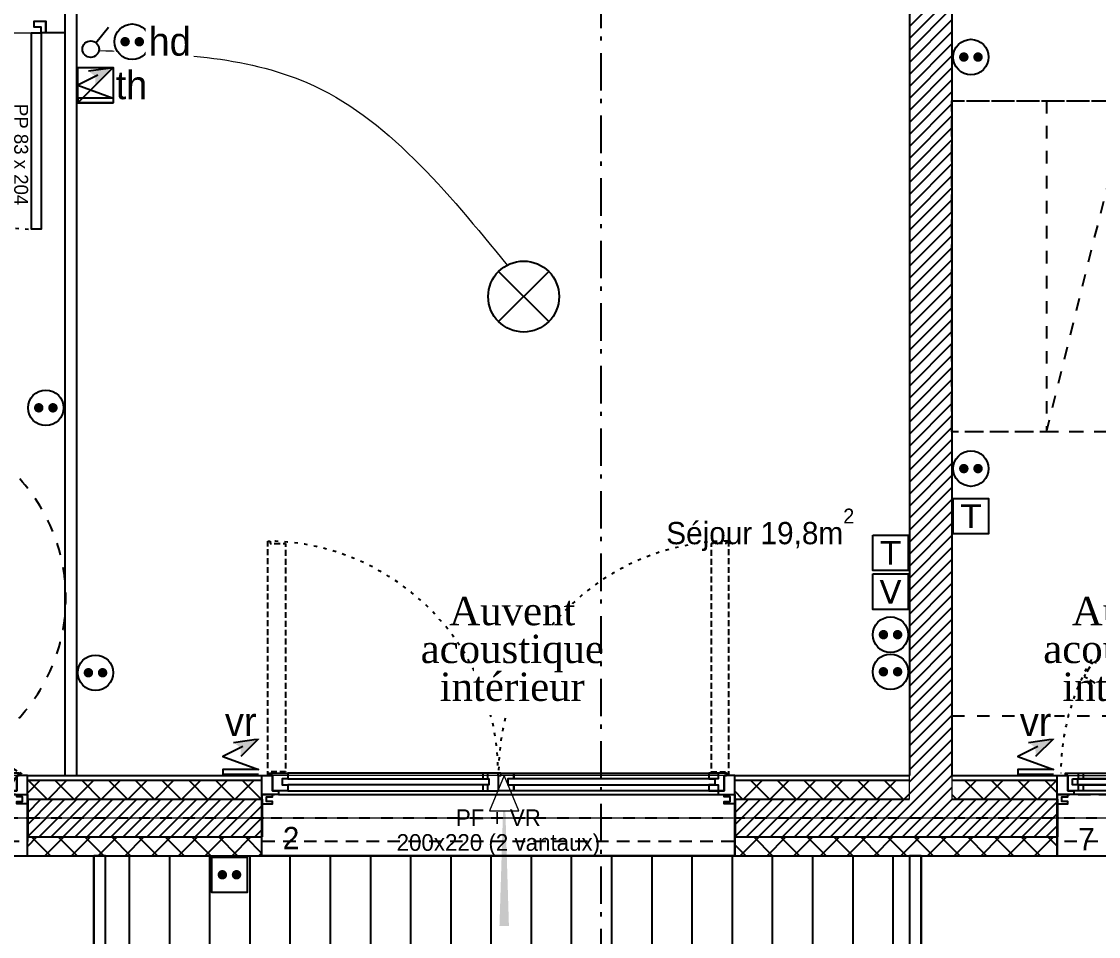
# Model space of a CAD drawing. Header units: centimetres. Extents: x 2191 to 12545, y -680 to 18662.
# Drawn here: x 10171.3 to 10626.8, y 3483.3 to 3870.2 of the extents above; entities that cross this region are included whole.
import ezdxf

# ---------------------------------------------------------------- set-up
doc = ezdxf.new("R2010")
doc.units = ezdxf.units.CM
for name, pattern in [('Style de ligne -1', [0.41664, 0.20828, -0.20836]), ('Style de ligne -11', [0.347222, 0.20828, -0.138942]), ('Style de ligne -12', [0.164042, 0.054681, -0.109361]), ('Style de ligne -13', [0.147638, 0.098425, -0.049213]), ('Style de ligne -14', [0.147638, 0.098425, -0.049213]), ('Style de ligne -17', [0.347222, 0.20828, -0.138942]), ('Style de ligne -18', [0.164042, 0.054681, -0.109361]), ('Style de ligne -5', [0.20828, 0.069425, -0.138855]), ('Style de ligne -6', [1.04164, 0.625, -0.20828, 0.06943, -0.13893]), ('VW-01', [0.41656, 0.20828, -0.20828])]:
    doc.linetypes.add(name, pattern=pattern)
for name, color, linetype in [('B Aménagement intérieur', 252, 'Continuous'), ('B GÈnÈral_Hatch', 252, 'Continuous'), ('B Général', 252, 'Continuous'), ('C ANNOTATIONS-axes horizontaux', 252, 'Style de ligne -1'), ('C ANNOTATIONS-niveaux', 252, 'Continuous'), ('C ANNOTATIONS-PMR', 252, 'Style de ligne -5'), ('C ANNOTATIONS-prestations', 252, 'Continuous'), ('C ANNOTATIONS-texte', 252, 'Continuous'), ('D SURFACES-shab', 252, 'Continuous'), ('prlm-CHAUFF', 4, 'Continuous'), ('prlm-VMC', 93, 'Continuous')]:
    doc.layers.add(name, color=color, linetype=linetype)
doc.layers.add('prlm-ELEC-CFA', color=1, linetype='Continuous', lineweight=25)
doc.layers.add('prlm-ELEC-CFO', color=1, linetype='Continuous', lineweight=25)
doc.styles.add('Eurostile', font='Eurosti.TTF')
doc.styles.add('Eurostile (bold)', font='Eurostib.TTF')
doc.styles.add('Eurostile (italic)', font='Eurostib.TTF')
doc.styles.add('prlm-elec-cfa', font='comic.ttf', dxfattribs={"height": 12})
doc.styles.add('prlm-elec-cfo', font='comic.ttf', dxfattribs={"height": 12})
doc.styles.add('prlm-vmc', font='pala.ttf', dxfattribs={"height": 14})
doc.styles.get("Standard").update_dxf_attribs({"font": 'isocp.shx', "height": 15})
pattern_1 = [(45, (0, 0), (2.4253472, -2.6458333), [])]
pattern_2 = [(45, (0, 0), (-5.656854, 5.656854), []), (135, (0, 0), (5.656854, 5.656854), [])]

# ---------------------------------------------------------------- blocks, each defined once
blk = doc.blocks.new('B 70.Groupe-10-1')
at = {"layer": 'B Général', "linetype": 'VW-01', "ltscale": 25.4}
blk.add_line((70, -99.99), (-70, -65.35), dxfattribs=at)
at = {"layer": 'B Général', "linetype": 'VW-01', "ltscale": 25.4, "flags": 128}
for points in [[(-70, 50), (70, 50), (70, -140), (-70, -140)], [(-70, -99.99), (70, -99.99), (70, -140), (-70, -140)]]:
    blk.add_lwpolyline(points, close=True, dxfattribs=at)
blk = doc.blocks.new('B 70.Lit 140.190_PMR 1')
at = {"layer": 'B Général', "linetype": 'VW-01', "ltscale": 25.4, "flags": 128}
for points in [[(-70, 50), (70, 50), (70, 140), (-70, 140)], [(-70, -140), (-70, 50), (-190, 50), (-190, -140)], [(190, -140), (190, 50), (70, 50), (70, -140)]]:
    blk.add_lwpolyline(points, close=True, dxfattribs=at)
at = {"layer": 'B Général', "linetype": 'VW-01', "ltscale": 25.4}
for centre, start, end in [((-70, 50), 90, 180), ((70, 50), 0, 90)]:
    blk.add_arc(centre, 90, start, end, dxfattribs=at)
at = {"layer": 'B Général'}
blk.add_blockref('B 70.Groupe-10-1', (0, 0), dxfattribs=at)
blk = doc.blocks.new('B 70.Groupe-13-1')
at = {"layer": 'D SURFACES-shab', "lineweight": 18, "flags": 128}
blk.add_lwpolyline([(10564.87, 3551.39), (10858.76, 3551.39), (10858.76, 3956.67), (10564.87, 3956.67)], close=True, dxfattribs=at)
at = {"layer": 'B Général', "rotation": 270}
blk.add_blockref('B 70.Lit 140.190_PMR 1', (10704.87, 3766.67), dxfattribs=at)
blk = doc.blocks.new('B 70.PP 80')
at = {"layer": 'B Général', "flags": 128}
blk.add_lwpolyline([(-43, 2.5), (-43, 85.5), (-39, 85.5), (-39, 2.5)], close=True, dxfattribs=at)
at = {"layer": 'B Général', "linetype": 'Style de ligne -18', "ltscale": 25.4, "flags": 128}
blk.add_lwpolyline([(46, 2.5), (45.27, 13.33), (43.1, 23.98), (39.53, 34.26), (34.61, 44), (28.44, 53.03), (21.1, 61.19), (12.74, 68.35), (3.5, 74.38), (-6.47, 79.18), (-17, 82.67), (-27.91, 84.79), (-39, 85.5)], dxfattribs=at)
at = {"layer": 'B Général', "linetype": 'Continuous', "flags": 128}
for points in [[(-45, 2.5), (-43, 2.5), (-43, 0), (-40, 0), (-40, -2.5), (-45, -2.5)], [(48, 2.5), (46, 2.5), (46, 0), (43, 0), (43, -2.5), (48, -2.5), (48, -2.5), (48, -2.5), (48, 1.79), (48, 1.79)]]:
    blk.add_lwpolyline(points, close=True, dxfattribs=at)
at = {"layer": 'C ANNOTATIONS-prestations', "insert": (-37.5, 32.5), "char_height": 5.8825, "attachment_point": 1, "rotation": 90, "line_spacing_factor": 0.894142, "style": 'Eurostile'}
blk.add_mtext('PP 83 x 204', dxfattribs=at)
blk = doc.blocks.new('B 70.Rond 150_PMR')
at = {"layer": 'B Général', "linetype": 'VW-01', "ltscale": 25.4}
blk.add_circle((0, 0), 75, dxfattribs=at)
at = {"layer": 'B Général', "insert": (-61.5, 0), "char_height": 7.059, "attachment_point": 5, "rotation": 90, "line_spacing_factor": 0.894142, "style": 'Eurostile (italic)'}
blk.add_mtext('Ø 150 PMR', dxfattribs=at)
blk = doc.blocks.new('B 70.T2 S307 (2D)')
at = {"layer": 'B Général', "linetype": 'Continuous'}
for p, q in [((-0.43, -30.61), (-0.43, 291.51)), ((-0.43, -23.48), (-0.43, 291.51)), ((4.57, -30.61), (4.57, 291.51)), ((4.57, -30.61), (4.57, 291.51)), ((-0.43, -22.48), (-8.43, -22.48)), ((-8.43, -22.48), (-8.43, -27.48)), ((-0.43, -22.48), (-8.43, -22.48))]:
    blk.add_line(p, q, dxfattribs=at)
at = {"layer": 'D SURFACES-shab', "lineweight": 18, "flags": 128}
for points in [[(-361.57, 291.52), (-361.57, -22.48), (-0.43, -22.48), (-0.43, 34.39), (-0.43, 34.39), (-0.43, 291.52)], [(53.81, -225.58), (53.81, -285.49), (356.81, -285.59), (356.81, 291.51), (4.57, 291.51), (4.57, 34.39), (4.57, 34.39), (4.57, -30.61), (4.57, -30.61), (4.57, -158.57), (34.57, -158.57), (34.57, -225.59)]]:
    blk.add_lwpolyline(points, close=True, dxfattribs=at)
at = {"layer": 'B Général', "xscale": -1}
blk.add_blockref('B 70.PP 80', (-53.43, -24.98), dxfattribs=at)
at = {"layer": 'C ANNOTATIONS-PMR', "ltscale": 25.4, "rotation": 90}
blk.add_blockref('B 70.Rond 150_PMR', (-75, 216.52), dxfattribs=at)
blk = doc.blocks.new('B 70.F 100x220 (all. vitrée fixe) + VR')
at = {"layer": 'B Général', "linetype": 'Continuous', "lineweight": 35}
for p, q in [((-50, 7), (-50, -9)), ((50, 7), (50, -9))]:
    blk.add_line(p, q, dxfattribs=at)
at = {"layer": 'B Général'}
blk.add_line((45, 9), (-45, 9), dxfattribs=at)
at = {"layer": 'B Général', "linetype": 'Style de ligne -14', "ltscale": 25.4, "flags": 128}
blk.add_lwpolyline([(-35.69, 65.82), (-36.19, 64.95), (-35.32, 64.45), (-38.57, 58.82), (42.63, 11.94), (45.88, 17.57), (46.75, 17.07), (47.25, 17.93)], close=True, dxfattribs=at)
at = {"layer": 'B Général', "flags": 128}
for points in [[(-43, 10.5), (-43, 9), (-50, 9), (-50, 17), (-45.5, 17), (-45.5, 10.5)], [(-43.5, 15.5), (43.5, 15.5), (43.5, 13), (-43.5, 13)], [(-41, 18), (41, 18), (41, 15.5), (-41, 15.5)], [(43, 10.5), (43, 9), (50, 9), (50, 17), (45.5, 17), (45.5, 10.5)], [(-41, 13), (41, 13), (41, 10.5), (-41, 10.5)], [(-50, 9), (-50, 5), (-45.5, 5), (-45.5, 6), (-48, 6), (-48, 8), (-45.5, 8), (-45.5, 9)], [(50, 9), (50, 5), (45.5, 5), (45.5, 6), (48, 6), (48, 8), (45.5, 8), (45.5, 9)]]:
    blk.add_lwpolyline(points, close=True, dxfattribs=at)
at = {"layer": 'B Général', "linetype": 'Continuous', "flags": 128}
for points in [[(-39, 15.5), (-41.5, 15.5), (-41.5, 13), (-39, 13), (-39, 10.5), (-45.5, 10.5), (-45.5, 17), (-46.5, 17), (-46.5, 18), (-39, 18)], [(39, 15.5), (41.5, 15.5), (41.5, 13), (39, 13), (39, 10.5), (45.5, 10.5), (45.5, 17), (46.5, 17), (46.5, 18), (39, 18)]]:
    blk.add_lwpolyline(points, close=True, dxfattribs=at)
at = {"layer": 'B Général', "linetype": 'Style de ligne -17', "ltscale": 25.4, "flags": 128}
blk.add_lwpolyline([(-50, 9), (50, 9), (50, -11), (-50, -11)], close=True, dxfattribs=at)
at = {"layer": 'B Général', "flags": 128}
blk.add_lwpolyline([(-50, -9), (-50, -17), (50, -17), (50, -9)], dxfattribs=at)
at = {"layer": 'B Général'}
blk.add_circle((47, 17.5), 0.5, dxfattribs=at)
at = {"layer": 'B Général', "linetype": 'Style de ligne -18', "ltscale": 25.4}
blk.add_arc((49, 17.5), 97.5, 150.2938, 179.7062, dxfattribs=at)
at = {"layer": 'B Général', "insert": (-23.11, 7.7), "char_height": 7.059, "attachment_point": 1, "line_spacing_factor": 0.894142, "style": 'Eurostile'}
blk.add_mtext('F.A.V + VR', dxfattribs=at)
at = {"layer": 'C ANNOTATIONS-prestations', "insert": (-41.15, -5.19), "char_height": 9.41, "attachment_point": 1, "rotation": 360, "line_spacing_factor": 0.894142, "style": 'Eurostile (bold)'}
blk.add_mtext('7', dxfattribs=at)
at = {"layer": 'C ANNOTATIONS-prestations', "insert": (0, -6.3), "char_height": 7.059, "width": 100, "attachment_point": 2, "rotation": 360, "line_spacing_factor": 0.894142, "style": 'Eurostile'}
blk.add_mtext('100x220', dxfattribs=at)
blk = doc.blocks.new('B 70.PF 200.220 + VR')
at = {"layer": 'B Général', "linetype": 'Continuous'}
for p, q in [((-100, 7), (-100, 17)), ((100, 7), (100, 17))]:
    blk.add_line(p, q, dxfattribs=at)
at = {"layer": 'B Général', "linetype": 'Continuous', "lineweight": 35}
for p, q in [((-100, 7), (-100, -9)), ((100, 7), (100, -9))]:
    blk.add_line(p, q, dxfattribs=at)
at = {"layer": 'B Général'}
blk.add_line((-93, 9), (97, 9), dxfattribs=at)
at = {"layer": 'B Général', "linetype": 'Style de ligne -13', "ltscale": 25.4, "flags": 128}
for points in [[(-97.5, 116.12), (-96.5, 116.12), (-96.5, 115.12), (-90, 115.12), (-90, 18.5), (-96.5, 18.5), (-96.5, 17.5), (-97.5, 17.5)], [(97.5, 116.12), (96.5, 116.12), (96.5, 115.12), (90, 115.12), (90, 18.5), (96.5, 18.5), (96.5, 17.5), (97.5, 17.5)]]:
    blk.add_lwpolyline(points, close=True, dxfattribs=at)
at = {"layer": 'B Général', "flags": 128}
for points in [[(-93, 10.5), (-93, 9), (-100, 9), (-100, 17), (-95.5, 17), (-95.5, 10.5)], [(-4.5, 18), (-89, 18), (-89, 15.5), (-4.5, 15.5)], [(6.5, 18), (93, 18), (93, 15.5), (6.5, 15.5)], [(93, 10.5), (93, 9), (100, 9), (100, 17), (95.5, 17), (95.5, 10.5)], [(-4.5, 13), (-89, 13), (-89, 10.5), (-4.5, 10.5)], [(6.5, 13), (93, 13), (93, 10.5), (6.5, 10.5)], [(-100, 9), (-100, 5), (-95.5, 5), (-95.5, 6), (-98, 6), (-98, 8), (-95.5, 8), (-95.5, 9)], [(100, 9), (100, 5), (95.5, 5), (95.5, 6), (98, 6), (98, 8), (95.5, 8), (95.5, 9)]]:
    blk.add_lwpolyline(points, close=True, dxfattribs=at)
at = {"layer": 'B Général', "linetype": 'Continuous', "flags": 128}
for points in [[(-89, 15.5), (-91.5, 15.5), (-91.5, 13), (-89, 13), (-89, 10.5), (-95.5, 10.5), (-95.5, 17), (-96.5, 17), (-96.5, 18), (-89, 18)], [(-6.5, 15.5), (-4, 15.5), (-4, 13), (-6.5, 13), (-6.5, 10.5), (0, 10.5), (0, 17), (1, 17), (1, 18), (-6.5, 18)], [(6.5, 15.5), (4, 15.5), (4, 13), (6.5, 13), (6.5, 10.5), (0, 10.5), (0, 17), (1, 17), (1, 18), (6.5, 18)], [(89, 15.5), (91.5, 15.5), (91.5, 13), (89, 13), (89, 10.5), (95.5, 10.5), (95.5, 17), (96.5, 17), (96.5, 18), (89, 18)]]:
    blk.add_lwpolyline(points, close=True, dxfattribs=at)
at = {"layer": 'B Général', "linetype": 'Style de ligne -11', "ltscale": 25.4, "flags": 128}
blk.add_lwpolyline([(-100, 9), (100, 9), (100, -11), (-100, -11)], close=True, dxfattribs=at)
at = {"layer": 'B Général', "flags": 128}
blk.add_lwpolyline([(100, -9), (100, -17), (-100, -17), (-100, -9)], dxfattribs=at)
at = {"layer": 'B Général'}
for centre in [(-97, 17.5), (97, 17.5)]:
    blk.add_circle(centre, 0.5, dxfattribs=at)
at = {"layer": 'B Général', "linetype": 'Style de ligne -12', "ltscale": 25.4}
for centre, start, end in [((-98.46, 17.77), 359.5523, 89.0018), ((98.46, 17.77), 90.9982, 180.4485)]:
    blk.add_arc(centre, 98.37, start, end, dxfattribs=at)
at = {"layer": 'B Général', "insert": (0, 2.65), "char_height": 7.059, "attachment_point": 2, "rotation": 360, "line_spacing_factor": 0.894142, "style": 'Eurostile'}
blk.add_mtext('PF + VR', dxfattribs=at)
at = {"layer": 'C ANNOTATIONS-prestations', "rotation": 360, "line_spacing_factor": 0.894142}
for s, insert, char_height, attachment_point, style in [('2', (-91.15, -4.77), 9.41, 1, 'Eurostile (bold)'), ('200x220 (2 vantaux) ', (0, -7.82), 7.059, 2, 'Eurostile')]:
    blk.add_mtext(s, dxfattribs=dict(at, insert=insert, char_height=char_height, attachment_point=attachment_point, style=style))
blk = doc.blocks.new('xi.EA')
at = {"layer": 'prlm-VMC', "color": 0, "linetype": 'ByBlock', "lineweight": 5, "flags": 128}
blk.add_lwpolyline([(-6.17, -15), (6.17, -15), (0, 0)], close=True, dxfattribs=at)
at = {"layer": 'prlm-VMC', "color": 0, "linetype": 'ByBlock', "lineweight": -2, "flags": 128}
blk.add_lwpolyline([(0, -15, 1, 4, 0), (0, -63.63, 1, 1, 0)], format="xyseb", dxfattribs=at)
at = {"layer": 'prlm-VMC', "color": 0, "linetype": 'ByBlock', "lineweight": 5}
blk.add_solid([(0, 0), (6.17, -15), (-6.17, -15), (0, 0)], dxfattribs=at)
blk = doc.blocks.new('xi.PC')
at = {"color": 0, "lineweight": 5}
blk.add_wipeout([(-7.5, -7.5), (7.5, -7.5), (7.5, 7.5), (-7.5, 7.5)], dxfattribs=at).dxf.layer = 'prlm-ELEC-CFO'
at = {"layer": 'prlm-ELEC-CFO', "color": 0, "linetype": 'ByBlock', "lineweight": 5, "const_width": 2}
for points in [[(-4, 0, 1), (-2, 0, 1)], [(2, 0, 1), (4, 0, 1)]]:
    blk.add_lwpolyline(points, format="xyb", close=True, dxfattribs=at)
at = {"layer": 'prlm-ELEC-CFO', "color": 0, "linetype": 'ByBlock', "lineweight": -2}
blk.add_circle((0, 0), 7.5, dxfattribs=at)
blk = doc.blocks.new('xi.TEL')
at = {"layer": 'prlm-ELEC-CFA', "color": 0, "linetype": 'ByBlock', "lineweight": -2, "flags": 128}
blk.add_lwpolyline([(-7.5, 7.5), (7.5, 7.5), (7.5, -7.5), (-7.5, -7.5)], close=True, dxfattribs=at)
at = {"layer": 'prlm-ELEC-CFA', "color": 0, "linetype": 'ByBlock', "insert": (0, 0), "char_height": 10, "width": 11.36, "attachment_point": 5}
blk.add_mtext('{\\fVerdana|b0|i0|c0|p34;T}', dxfattribs=at)
blk = doc.blocks.new('xi.VR')
at = {"layer": 'prlm-ELEC-CFO', "lineweight": 5}
blk.add_hatch(color=0, dxfattribs=at).paths.add_polyline_path([(-3, 6), (-0.1, 3.7), (0, 0), (7.5, 7.5)])
at = {"layer": 'prlm-ELEC-CFO', "color": 0}
for points in [[(-3, 6), (7.5, 7.5), (0, 0)], [(0.95, 4.23), (-7.5, 0), (7.5, -5.5), (-7.5, -5.5), (-7.5, -7.5), (7.5, -7.5)]]:
    blk.add_lwpolyline(points, dxfattribs=at)
blk = doc.blocks.new('xi.PC-EXT')
at = {"layer": 'prlm-ELEC-CFO', "color": 0, "linetype": 'ByBlock', "lineweight": -2, "flags": 128}
blk.add_lwpolyline([(-7.5, 7.5), (7.5, 7.5), (7.5, -7.5), (-7.5, -7.5)], close=True, dxfattribs=at)
at = {"layer": 'prlm-ELEC-CFO', "color": 0, "linetype": 'ByBlock', "lineweight": 5, "const_width": 2}
for points in [[(-4, 0, 1), (-2, 0, 1)], [(2, 0, 1), (4, 0, 1)]]:
    blk.add_lwpolyline(points, format="xyb", close=True, dxfattribs=at)
blk = doc.blocks.new('xi.PTCE')
at = {"layer": 'prlm-ELEC-CFO', "color": 0}
for points in [[(-10.61, 10.61), (10.61, -10.61)], [(10.61, 10.61), (-10.61, -10.61)]]:
    blk.add_lwpolyline(points, dxfattribs=at)
at = {"layer": 'prlm-ELEC-CFO', "color": 0, "linetype": 'ByBlock'}
blk.add_circle((0, 0), 15, dxfattribs=at)
blk = doc.blocks.new('xi.SA')
at = {"layer": 'prlm-ELEC-CFO', "color": 0}
blk.add_lwpolyline([(0.2, -1.28), (5.5, 5.28)], dxfattribs=at)
blk.add_circle((-2, -4), 3.5, dxfattribs=at)
blk = doc.blocks.new('xi.PCHD')
at = {"color": 0, "lineweight": 5}
blk.add_wipeout([(-7.5, -7.5), (7.5, -7.5), (7.5, 7.5), (-7.5, 7.5)], dxfattribs=at).dxf.layer = 'prlm-ELEC-CFO'
at = {"layer": 'prlm-ELEC-CFO', "color": 0, "linetype": 'ByBlock', "lineweight": 5, "const_width": 2}
for points in [[(-4, 0, 1), (-2, 0, 1)], [(2, 0, 1), (4, 0, 1)]]:
    blk.add_lwpolyline(points, format="xyb", close=True, dxfattribs=at)
at = {"layer": 'prlm-ELEC-CFO', "color": 0, "linetype": 'ByBlock', "lineweight": -2}
blk.add_circle((0, 0), 7.5, dxfattribs=at)
blk = doc.blocks.new('xi.TV')
at = {"layer": 'prlm-ELEC-CFA', "color": 0, "linetype": 'ByBlock', "lineweight": -2, "flags": 128}
blk.add_lwpolyline([(-7.5, 7.5), (7.5, 7.5), (7.5, -7.5), (-7.5, -7.5)], close=True, dxfattribs=at)
at = {"layer": 'prlm-ELEC-CFA', "color": 0, "linetype": 'ByBlock', "insert": (0, 0), "char_height": 10, "width": 11.36, "attachment_point": 5}
blk.add_mtext('{\\fVerdana|b0|i0|c0|p34;V}', dxfattribs=at)
blk = doc.blocks.new('xi.TH')
at = {"color": 0, "lineweight": 5}
blk.add_wipeout([(-7.5, -7.5), (7.5, -7.5), (7.5, 7.5), (-7.5, 7.5)], dxfattribs=at).dxf.layer = 'prlm-ELEC-CFA'
at = {"layer": 'prlm-ELEC-CFA', "lineweight": 5}
blk.add_hatch(color=0, dxfattribs=at).paths.add_polyline_path([(-3, 6), (-0.1, 3.7), (0, 0), (7.5, 7.5)])
at = {"layer": 'prlm-ELEC-CFA', "color": 0}
for points in [[(-3, 6), (7.5, 7.5), (0, 0)], [(0.95, 4.23), (-7.5, 0), (7.5, -5.5), (-7.5, -5.5), (-7.5, -7.5), (7.5, -7.5)]]:
    blk.add_lwpolyline(points, dxfattribs=at)
blk = doc.blocks.new('xi.TH-ch')
at = {"layer": 'prlm-CHAUFF', "color": 0, "linetype": 'ByBlock', "lineweight": -2, "flags": 128}
blk.add_lwpolyline([(-7.5, 7.5), (7.5, 7.5), (7.5, -7.5), (-7.5, -7.5)], close=True, dxfattribs=at)
at = {"layer": 'prlm-CHAUFF', "color": 0}
blk.add_lwpolyline([(-7.5, -7.5), (7.5, 7.5)], dxfattribs=at)

msp = doc.modelspace()

# ---------------------------------------------------------------- hatches: boundary and pattern name
at = {"layer": 'B GÈnÈral_Hatch', "linetype": 'Continuous'}
h = msp.add_hatch(dxfattribs=at)
h.set_pattern_fill('50_BETON', color=256, style=0, pattern_type=2)
h.set_pattern_definition(pattern_1)
h.paths.add_polyline_path([(10546.87, 3541.39), (10564.87, 3541.39), (10564.87, 4134.41), (10546.87, 4134.41)])
h = msp.add_hatch(dxfattribs=at)
h.set_pattern_fill('02_ISOLANT', color=256, style=0, pattern_type=2)
h.set_pattern_definition(pattern_2)
h.paths.add_polyline_path([(10173.8, 3549.39), (10173.8, 3541.39), (10273, 3541.39), (10273, 3549.39)])
h = msp.add_hatch(dxfattribs=at)
h.set_pattern_fill('02_ISOLANT', color=256, angle=90, style=0, pattern_type=2)
h.set_pattern_definition([(135, (0, 0), (-5.656854, -5.656854), []), (225, (0, 0), (-5.656854, 5.656854), [])])
h.paths.add_polyline_path([(10473, 3541.39), (10546.87, 3541.39), (10546.87, 3549.39), (10473, 3549.39)])
h = msp.add_hatch(dxfattribs=at)
h.set_pattern_fill('02_ISOLANT', color=256, angle=-90, style=0, pattern_type=2)
h.set_pattern_definition([(-45, (0, 0), (5.656854, 5.656854), []), (45, (0, 0), (5.656854, -5.656854), [])])
h.paths.add_polyline_path([(10609.39, 3549.39), (10564.87, 3549.39), (10564.87, 3541.39), (10609.39, 3541.39)])
h = msp.add_hatch(dxfattribs=at)
h.set_pattern_fill('50_BETON', color=256, style=0, pattern_type=2)
h.set_pattern_definition(pattern_1)
h.paths.add_polyline_path([(10173.8, 3541.39), (10173.8, 3525.39), (10273, 3525.39), (10273, 3541.39)])
h = msp.add_hatch(dxfattribs=at)
h.set_pattern_fill('50_BETON', color=256, style=0, pattern_type=2)
h.set_pattern_definition(pattern_1)
h.paths.add_polyline_path([(10473, 3541.39), (10473, 3525.39), (10609.39, 3525.39), (10609.39, 3541.39)])
h = msp.add_hatch(dxfattribs=at)
h.set_pattern_fill('02_ISOLANT', color=256, style=0, pattern_type=2)
h.set_pattern_definition(pattern_2)
h.paths.add_polyline_path([(10173.8, 3525.39), (10173.8, 3517.39), (10273, 3517.39), (10273, 3525.39)])
h = msp.add_hatch(dxfattribs=at)
h.set_pattern_fill('02_ISOLANT', color=256, style=0, pattern_type=2)
h.set_pattern_definition([(45, (0, 0), (-5.656854, 5.656854), []), (135, (0, 0), (5.656854, 5.656854), [])])
h.paths.add_polyline_path([(10473, 3525.39), (10473, 3517.39), (10609.39, 3517.39), (10609.39, 3525.39)])
h = msp.add_hatch(dxfattribs=at)
h.set_pattern_fill('H_BARDAGE V 150', color=256, style=0, pattern_type=2)
h.set_pattern_definition([(90, (0, 0), (17, 0), [])])
h.paths.add_polyline_path([(10206.87, 3517.39), (10546.87, 3517.39), (10546.87, 3322.39), (10206.87, 3322.39)])

# ---------------------------------------------------------------- linework, layer by layer
at = {"layer": 'B Général', "linetype": 'Continuous', "lineweight": 18}
for p, q in [((10546.87, 4134.41), (10546.87, 3551.39)), ((10564.87, 4134.41), (10564.87, 3551.39)), ((10546.87, 3541.39), (10546.87, 3551.39)), ((10564.87, 3551.39), (10564.87, 3541.39)), ((10173.8, 3541.39), (10273, 3541.39)), ((10473, 3541.39), (10546.87, 3541.39)), ((10564.87, 3541.39), (10609.39, 3541.39)), ((10173.8, 3525.39), (10273, 3525.39)), ((10473, 3525.39), (10609.39, 3525.39))]:
    msp.add_line(p, q, dxfattribs=at)
at = {"layer": 'B Général', "linetype": 'Continuous'}
for p, q in [((10546.87, 4134.41), (10546.87, 3551.39)), ((10564.87, 4134.41), (10564.87, 3551.39)), ((10173.8, 3551.39), (10273, 3551.39)), ((10173.8, 3551.39), (10273, 3551.39)), ((10173.8, 3517.39), (10173.8, 3551.39)), ((10173.8, 3549.39), (10273, 3549.39)), ((10173.8, 3549.39), (10273, 3549.39)), ((10273, 3517.39), (10273, 3551.39)), ((10473, 3551.39), (10546.87, 3551.39)), ((10473, 3551.39), (10546.87, 3551.39)), ((10473, 3517.39), (10473, 3551.39)), ((10473, 3549.39), (10546.87, 3549.39)), ((10473, 3549.39), (10546.87, 3549.39)), ((10564.87, 3551.39), (10609.39, 3551.39)), ((10564.87, 3551.39), (10609.39, 3551.39)), ((10564.87, 3549.39), (10609.39, 3549.39)), ((10564.87, 3549.39), (10609.39, 3549.39)), ((10609.39, 3517.39), (10609.39, 3551.39)), ((10173.8, 3541.39), (10273, 3541.39)), ((10473, 3541.39), (10546.87, 3541.39)), ((10564.87, 3541.39), (10609.39, 3541.39)), ((10173.8, 3525.39), (10273, 3525.39)), ((10473, 3525.39), (10609.39, 3525.39)), ((10173.8, 3517.39), (10273, 3517.39)), ((10173.8, 3517.39), (10273, 3517.39)), ((10473, 3517.39), (10609.39, 3517.39)), ((10473, 3517.39), (10609.39, 3517.39))]:
    msp.add_line(p, q, dxfattribs=at)
at = {"layer": 'B Général', "linetype": 'Continuous', "flags": 128}
for points in [[(10201.87, 3517.39), (10201.87, 3317.39), (10551.87, 3317.39), (10551.87, 3517.39), (10546.87, 3517.39), (10546.87, 3322.39), (10206.87, 3322.39), (10206.87, 3517.39)], [(10201.87, 3517.39), (10551.87, 3517.39), (10551.87, 3317.39), (10201.87, 3317.39)], [(10206.87, 3517.39), (10546.87, 3517.39), (10546.87, 3322.39), (10206.87, 3322.39)]]:
    msp.add_lwpolyline(points, close=True, dxfattribs=at)
at = {"layer": 'C ANNOTATIONS-axes horizontaux'}
msp.add_line((12370.81, 3533.39), (2960.81, 3533.39), dxfattribs=at)
msp.add_line((12370.81, 3533.39), (2960.81, 3533.39), dxfattribs=at)
at = {"layer": 'C ANNOTATIONS-niveaux', "linetype": 'Style de ligne -6', "ltscale": 25.4}
msp.add_line((10416.48, 3285.39), (10416.48, 5820.39), dxfattribs=at)
msp.add_line((10416.48, 3285.39), (10416.48, 5820.39), dxfattribs=at)
at = {"layer": 'prlm-ELEC-CFO', "lineweight": 13}
msp.add_spline([(10204.08, 3858), (10292.04, 3844.38), (10376.69, 3767.17)], degree=3, dxfattribs=at)

# ---------------------------------------------------------------- block references
at = {"layer": 'B Aménagement intérieur', "xscale": -1, "rotation": 180}
msp.add_blockref('B 70.T2 S307 (2D)', (10190.05, 3842.9), dxfattribs=at)
at = {"layer": 'B Aménagement intérieur'}
msp.add_blockref('B 70.Groupe-13-1', (0, 0), dxfattribs=at)
at = {"layer": 'B Général'}
for name, p in [('B 70.PF 200.220 + VR', (10373, 3534.39)), ('B 70.F 100x220 (all. vitrée fixe) + VR', (10123.8, 3534.39)), ('B 70.F 100x220 (all. vitrée fixe) + VR', (10659.39, 3534.39))]:
    msp.add_blockref(name, p, dxfattribs=at)
at = {"layer": 'prlm-ELEC-CFA'}
for name, p in [('xi.TEL', (10572.87, 3661.02)), ('xi.TEL', (10538.87, 3645.55)), ('xi.TV', (10538.87, 3629.09))]:
    msp.add_blockref(name, p, dxfattribs=at)
at = {"layer": 'prlm-ELEC-CFO'}
for name, p in [('xi.SA', (10202.62, 3862.54)), ('xi.PTCE', (10383.7, 3753.91)), ('xi.VR', (10264.04, 3559.39)), ('xi.VR', (10600.25, 3559.39)), ('xi.PC-EXT', (10259.27, 3509.39))]:
    msp.add_blockref(name, p, dxfattribs=at)
at = {"layer": 'prlm-VMC', "rotation": 359.9999997555827}
msp.add_blockref('xi.EA', (10375.48, 3551.39), dxfattribs=at)

# ---------------------------------------------------------------- texts
at = {"layer": 'C ANNOTATIONS-texte', "insert": (10444, 3664.23), "char_height": 9.412, "width": 91, "attachment_point": 1, "line_spacing_factor": 0.894142, "style": 'Eurostile'}
msp.add_mtext('Séjour 19,8m{\\H0.6667x;\\S2^ ;}', dxfattribs=at)

# ---------------------------------------------------------------- next in the draw order: block references
at = {"layer": 'prlm-ELEC-CFA'}
msp.add_blockref('xi.TH', (10202.62, 3843.3), dxfattribs=at)
at = {"layer": 'prlm-ELEC-CFO'}
for name, p in [('xi.PCHD', (10218.15, 3861.68)), ('xi.PC', (10572.87, 3855.19)), ('xi.PC', (10181.62, 3706.86)), ('xi.PC', (10572.87, 3681.15)), ('xi.PC', (10202.62, 3594.82)), ('xi.PC', (10538.87, 3595.23))]:
    msp.add_blockref(name, p, dxfattribs=at)

# ---------------------------------------------------------------- next in the draw order: texts
at = {"layer": 'prlm-ELEC-CFO', "lineweight": 20, "insert": (10264.04, 3574.11), "char_height": 12, "attachment_point": 5, "line_spacing_factor": 0.8, "style": 'prlm-elec-cfo', "bg_fill": 3, "box_fill_scale": 1.1, "bg_fill_color": 256, "bg_fill_transparency": 0}
msp.add_mtext('vr', dxfattribs=at)
at = {"layer": 'prlm-VMC', "char_height": 12, "width": 20.51, "attachment_point": 5, "line_spacing_factor": 0.8, "style": 'prlm-vmc', "bg_fill": 2}
for insert in [(10378.9, 3604.83), (10642.21, 3604.83)]:
    msp.add_mtext('Auvent acoustique intérieur', dxfattribs=dict(at, insert=insert))

# ---------------------------------------------------------------- next in the draw order: block references
at = {"layer": 'prlm-ELEC-CFO'}
msp.add_blockref('xi.PC', (10538.87, 3610.92), dxfattribs=at)

# ---------------------------------------------------------------- next in the draw order: texts
at = {"layer": 'prlm-ELEC-CFA', "lineweight": 20, "insert": (10217.83, 3843.3), "char_height": 12, "attachment_point": 5, "line_spacing_factor": 0.8, "style": 'prlm-elec-cfa', "bg_fill": 3, "box_fill_scale": 1.1, "bg_fill_color": 256, "bg_fill_transparency": 0}
msp.add_mtext('th', dxfattribs=at)
at = {"layer": 'prlm-ELEC-CFO', "lineweight": 20, "char_height": 12, "attachment_point": 5, "line_spacing_factor": 0.8, "style": 'prlm-elec-cfo', "bg_fill": 3, "box_fill_scale": 1.1, "bg_fill_color": 256, "bg_fill_transparency": 0}
for s, insert in [('hd', (10233.98, 3861.68)), ('vr', (10600.25, 3574.11))]:
    msp.add_mtext(s, dxfattribs=dict(at, insert=insert))

# ---------------------------------------------------------------- next in the draw order: texts
at = {"layer": 'prlm-CHAUFF', "lineweight": 20, "insert": (10217.83, 3843.3), "char_height": 12, "attachment_point": 5, "line_spacing_factor": 0.8, "style": 'prlm-elec-cfa', "bg_fill": 3, "box_fill_scale": 1.1, "bg_fill_color": 256, "bg_fill_transparency": 0}
msp.add_mtext('th', dxfattribs=at)

# ---------------------------------------------------------------- next in the draw order: block references
at = {"layer": 'prlm-CHAUFF'}
msp.add_blockref('xi.TH-ch', (10202.62, 3843.3), dxfattribs=at)

doc.saveas('drawing.dxf')
